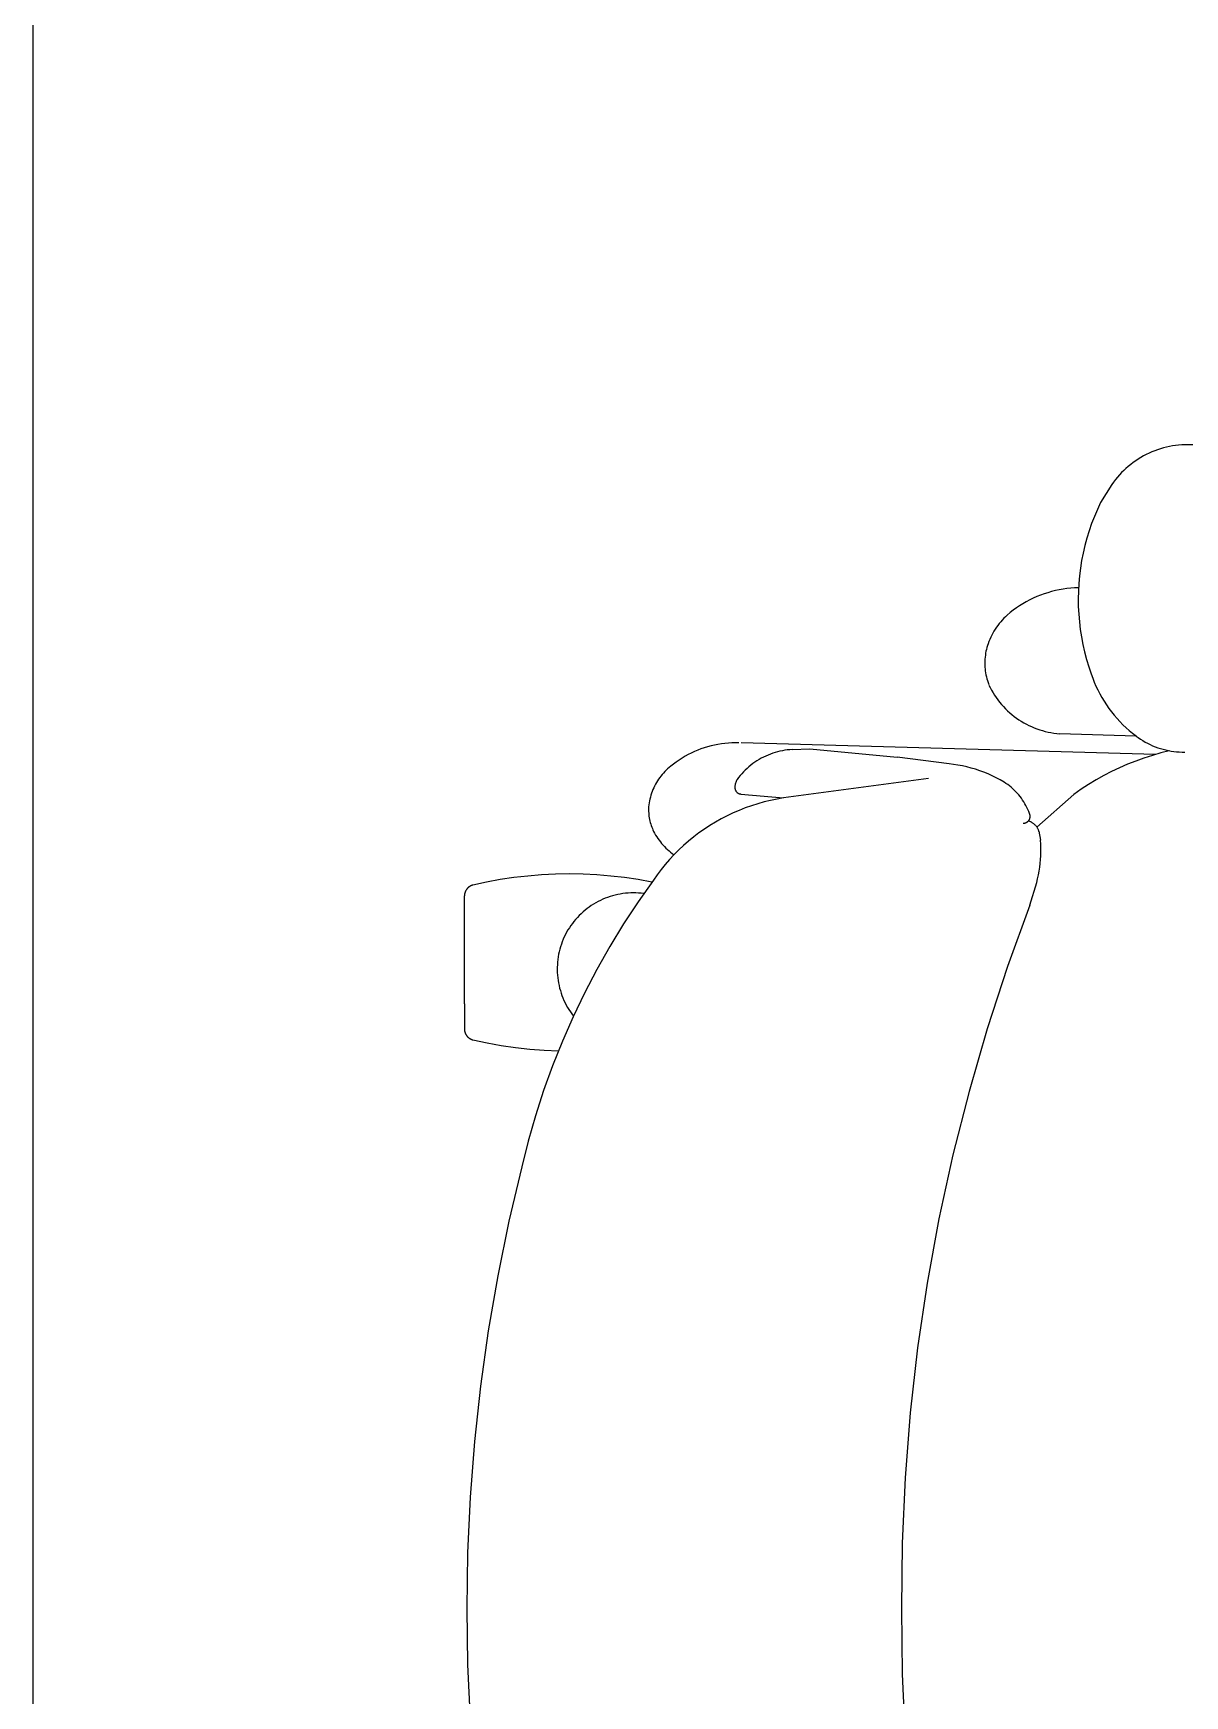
# Model space of a CAD drawing. Header units: inches. Extents: x 4 to 2210, y 3 to 2073.
# Drawn here: x 1142.58 to 1153.53, y 1909.23 to 1925.05 of the extents above; entities that cross this region are included whole.
import ezdxf

# ---------------------------------------------------------------- set-up
doc = ezdxf.new("R2010")
doc.units = ezdxf.units.IN
doc.header["$MEASUREMENT"] = 0
doc.layers.add('Planon_construction', color=253, linetype='Continuous')
doc.layers.add('Planon_workspace', color=210, linetype='Continuous')

# ---------------------------------------------------------------- blocks, each defined once
blk = doc.blocks.new('8 person table')
at = {"layer": 'Planon_construction'}
for p, q in [((-612.23, -126.5, 0), (-612.82, -126.53, 0)), ((-483.77, -126.56, 0), (-612.23, -126.5, 0)), ((-621.57, -129.54, 0), (-622.05, -129.88, 0)), ((-621.09, -129.22, 0), (-621.57, -129.54, 0)), ((-620.59, -128.92, 0), (-621.09, -129.22, 0)), ((-620.08, -128.63, 0), (-620.59, -128.92, 0)), ((-619.56, -128.35, 0), (-620.08, -128.63, 0)), ((-619.03, -128.1, 0), (-619.56, -128.35, 0)), ((-618.5, -127.86, 0), (-619.03, -128.1, 0)), ((-617.95, -127.64, 0), (-618.5, -127.86, 0)), ((-617.4, -127.44, 0), (-617.95, -127.64, 0)), ((-616.84, -127.26, 0), (-617.4, -127.44, 0)), ((-616.28, -127.1, 0), (-616.84, -127.26, 0)), ((-615.71, -126.96, 0), (-616.28, -127.1, 0)), ((-615.14, -126.83, 0), (-615.71, -126.96, 0)), ((-614.56, -126.73, 0), (-615.14, -126.83, 0)), ((-613.98, -126.64, 0), (-614.56, -126.73, 0)), ((-613.4, -126.58, 0), (-613.98, -126.64, 0)), ((-612.82, -126.53, 0), (-613.4, -126.58, 0)), ((-625.04, -132.68, 0), (-625.41, -133.14, 0)), ((-624.65, -132.24, 0), (-625.04, -132.68, 0)), ((-624.25, -131.81, 0), (-624.65, -132.24, 0)), ((-623.84, -131.4, 0), (-624.25, -131.81, 0)), ((-623.41, -131, 0), (-623.84, -131.4, 0)), ((-622.97, -130.61, 0), (-623.41, -131, 0)), ((-622.52, -130.24, 0), (-622.97, -130.61, 0)), ((-622.05, -129.88, 0), (-622.52, -130.24, 0)), ((-626.1, -134.08, 0), (-628.25, -137.46, 0)), ((-625.76, -133.6, 0), (-626.1, -134.08, 0)), ((-625.41, -133.14, 0), (-625.76, -133.6, 0)), ((-628.86, -138.79, 0), (-629.43, -140.13, 0)), ((-628.25, -137.46, 0), (-628.86, -138.79, 0)), ((-629.96, -141.49, 0), (-630.43, -142.87, 0)), ((-629.43, -140.13, 0), (-629.96, -141.49, 0)), ((-630.86, -144.27, 0), (-631.24, -145.68, 0)), ((-630.43, -142.87, 0), (-630.86, -144.27, 0)), ((-631.85, -148.53, 0), (-632.08, -149.97, 0)), ((-631.57, -147.1, 0), (-631.85, -148.53, 0)), ((-631.24, -145.68, 0), (-631.57, -147.1, 0)), ((-632.26, -151.42, 0), (-632.39, -152.88, 0)), ((-632.08, -149.97, 0), (-632.26, -151.42, 0)), ((-638.98, -154.87, 0), (-639.68, -155.12, 0)), ((-638.28, -154.64, 0), (-638.98, -154.87, 0)), ((-637.57, -154.43, 0), (-638.28, -154.64, 0)), ((-636.85, -154.25, 0), (-637.57, -154.43, 0)), ((-636.12, -154.09, 0), (-636.85, -154.25, 0)), ((-635.39, -153.96, 0), (-636.12, -154.09, 0)), ((-634.66, -153.86, 0), (-635.39, -153.96, 0)), ((-633.92, -153.78, 0), (-634.66, -153.86, 0)), ((-633.18, -153.72, 0), (-633.92, -153.78, 0)), ((-632.44, -153.69, 0), (-633.18, -153.72, 0)), ((-632.47, -154.34, 0), (-632.5, -155.8, 0)), ((-632.39, -152.88, 0), (-632.47, -154.34, 0)), ((-644.85, -157.98, 0), (-645.44, -158.44, 0)), ((-644.25, -157.55, 0), (-644.85, -157.98, 0)), ((-643.64, -157.13, 0), (-644.25, -157.55, 0)), ((-643.01, -156.74, 0), (-643.64, -157.13, 0)), ((-642.37, -156.37, 0), (-643.01, -156.74, 0)), ((-641.71, -156.02, 0), (-642.37, -156.37, 0)), ((-641.04, -155.7, 0), (-641.71, -156.02, 0)), ((-640.37, -155.4, 0), (-641.04, -155.7, 0)), ((-639.68, -155.12, 0), (-640.37, -155.4, 0)), ((-632.5, -155.8, 0), (-632.48, -157.26, 0)), ((-632.48, -157.26, 0), (-632.4, -158.71, 0)), ((-648.05, -161.22, 0), (-648.29, -161.59, 0)), ((-647.79, -160.86, 0), (-648.05, -161.22, 0)), ((-647.52, -160.51, 0), (-647.79, -160.86, 0)), ((-647.24, -160.17, 0), (-647.52, -160.51, 0)), ((-646.95, -159.84, 0), (-647.24, -160.17, 0)), ((-646.64, -159.52, 0), (-646.95, -159.84, 0)), ((-646.33, -159.21, 0), (-646.64, -159.52, 0)), ((-646.01, -158.91, 0), (-646.33, -159.21, 0)), ((-645.44, -158.44, 0), (-646.01, -158.91, 0)), ((-632.4, -158.71, 0), (-632.28, -160.17, 0)), ((-632.28, -160.17, 0), (-632.11, -161.62, 0)), ((-649.64, -164.35, 0), (-649.76, -164.71, 0)), ((-649.49, -163.94, 0), (-649.64, -164.35, 0)), ((-649.32, -163.53, 0), (-649.49, -163.94, 0)), ((-649.14, -163.13, 0), (-649.32, -163.53, 0)), ((-648.95, -162.73, 0), (-649.14, -163.13, 0)), ((-648.74, -162.34, 0), (-648.95, -162.73, 0)), ((-648.52, -161.96, 0), (-648.74, -162.34, 0)), ((-648.29, -161.59, 0), (-648.52, -161.96, 0)), ((-632.11, -161.62, 0), (-631.88, -163.06, 0)), ((-631.88, -163.06, 0), (-631.61, -164.49, 0)), ((-650.24, -167.29, 0), (-650.26, -167.67, 0)), ((-650.21, -166.92, 0), (-650.24, -167.29, 0)), ((-650.16, -166.54, 0), (-650.21, -166.92, 0)), ((-650.11, -166.17, 0), (-650.16, -166.54, 0)), ((-650.04, -165.8, 0), (-650.11, -166.17, 0)), ((-649.96, -165.44, 0), (-650.04, -165.8, 0)), ((-649.86, -165.07, 0), (-649.96, -165.44, 0)), ((-649.76, -164.71, 0), (-649.86, -165.07, 0)), ((-631.61, -164.49, 0), (-631.28, -165.92, 0)), ((-631.28, -165.92, 0), (-630.91, -167.33, 0)), ((-630.91, -167.33, 0), (-630.48, -168.73, 0)), ((-650.26, -167.67, 0), (-650.27, -168.04, 0)), ((-650.27, -168.04, 0), (-650.26, -168.42, 0)), ((-650.26, -168.42, 0), (-650.24, -168.8, 0)), ((-650.24, -168.8, 0), (-650.21, -169.17, 0)), ((-650.21, -169.17, 0), (-650.17, -169.54, 0)), ((-650.17, -169.54, 0), (-650.11, -169.92, 0)), ((-650.11, -169.92, 0), (-650.05, -170.29, 0)), ((-650.05, -170.29, 0), (-649.97, -170.65, 0)), ((-649.97, -170.65, 0), (-649.87, -171.02, 0)), ((-630.48, -168.73, 0), (-630.01, -170.11, 0)), ((-630.01, -170.11, 0), (-629.74, -170.88, 0)), ((-649.87, -171.02, 0), (-649.77, -171.38, 0)), ((-649.77, -171.38, 0), (-649.65, -171.74, 0)), ((-649.65, -171.74, 0), (-649.52, -172.09, 0)), ((-649.48, -172.21, 0), (-649.24, -172.7, 0)), ((-649.24, -172.7, 0), (-648.98, -173.19, 0)), ((-648.98, -173.19, 0), (-648.7, -173.67, 0)), ((-648.7, -173.67, 0), (-648.41, -174.13, 0)), ((-629.74, -170.88, 0), (-629.44, -171.65, 0)), ((-629.44, -171.65, 0), (-629.12, -172.4, 0)), ((-629.12, -172.4, 0), (-628.77, -173.14, 0)), ((-628.77, -173.14, 0), (-628.4, -173.88, 0)), ((-628.4, -173.88, 0), (-628, -174.59, 0)), ((-648.41, -174.13, 0), (-648.1, -174.59, 0)), ((-648.1, -174.59, 0), (-647.78, -175.04, 0)), ((-647.78, -175.04, 0), (-647.44, -175.47, 0)), ((-647.44, -175.47, 0), (-647.08, -175.9, 0)), ((-647.08, -175.9, 0), (-646.72, -176.31, 0)), ((-646.72, -176.31, 0), (-646.33, -176.71, 0)), ((-646.33, -176.71, 0), (-645.94, -177.09, 0)), ((-645.94, -177.09, 0), (-645.53, -177.47, 0)), ((-628, -174.59, 0), (-627.58, -175.3, 0)), ((-627.58, -175.3, 0), (-627.13, -175.98, 0)), ((-627.13, -175.98, 0), (-626.66, -176.66, 0)), ((-626.66, -176.66, 0), (-626.17, -177.32, 0)), ((-645.53, -177.47, 0), (-645.11, -177.82, 0)), ((-645.11, -177.82, 0), (-644.68, -178.17, 0)), ((-644.68, -178.17, 0), (-644.24, -178.5, 0)), ((-644.24, -178.5, 0), (-643.78, -178.81, 0)), ((-643.78, -178.81, 0), (-643.32, -179.11, 0)), ((-643.32, -179.11, 0), (-642.84, -179.39, 0)), ((-642.84, -179.39, 0), (-642.36, -179.65, 0)), ((-642.36, -179.65, 0), (-641.87, -179.9, 0)), ((-641.87, -179.9, 0), (-641.37, -180.13, 0)), ((-641.37, -180.13, 0), (-640.86, -180.35, 0)), ((-626.17, -177.32, 0), (-625.66, -177.96, 0)), ((-625.66, -177.96, 0), (-625.12, -178.58, 0)), ((-625.12, -178.58, 0), (-624.57, -179.18, 0)), ((-624.57, -179.18, 0), (-623.99, -179.77, 0)), ((-623.99, -179.77, 0), (-623.4, -180.33, 0)), ((-700.37, -183.4, 0), (-701.03, -183.51, 0)), ((-699.71, -183.32, 0), (-700.37, -183.4, 0)), ((-699.04, -183.26, 0), (-699.71, -183.32, 0)), ((-698.38, -183.22, 0), (-699.04, -183.26, 0)), ((-697.71, -183.21, 0), (-698.38, -183.22, 0)), ((-697.04, -183.22, 0), (-697.71, -183.21, 0)), ((-617.76, -185.4, 0), (-696.59, -183.22, 0)), ((-640.86, -180.35, 0), (-640.34, -180.55, 0)), ((-640.34, -180.55, 0), (-639.82, -180.73, 0)), ((-639.82, -180.73, 0), (-639.29, -180.89, 0)), ((-639.29, -180.89, 0), (-638.76, -181.03, 0)), ((-638.76, -181.03, 0), (-638.22, -181.16, 0)), ((-638.22, -181.16, 0), (-637.68, -181.26, 0)), ((-637.68, -181.26, 0), (-637.14, -181.35, 0)), ((-637.14, -181.35, 0), (-636.59, -181.42, 0)), ((-636.59, -181.42, 0), (-636.04, -181.48, 0)), ((-621.5, -181.91, 0), (-636.04, -181.48, 0)), ((-623.4, -180.33, 0), (-622.78, -180.88, 0)), ((-622.78, -180.88, 0), (-622.15, -181.4, 0)), ((-622.15, -181.4, 0), (-621.5, -181.9, 0)), ((-621.5, -181.91, 0), (-621.08, -182.21, 0)), ((-621.08, -182.21, 0), (-620.65, -182.51, 0)), ((-620.65, -182.51, 0), (-620.2, -182.79, 0)), ((-620.2, -182.79, 0), (-619.75, -183.05, 0)), ((-619.75, -183.05, 0), (-619.29, -183.3, 0)), ((-619.29, -183.3, 0), (-618.82, -183.53, 0)), ((-708.41, -186.48, 0), (-708.96, -186.86, 0)), ((-707.85, -186.12, 0), (-708.41, -186.48, 0)), ((-707.27, -185.77, 0), (-707.85, -186.12, 0)), ((-706.69, -185.45, 0), (-707.27, -185.77, 0)), ((-706.09, -185.15, 0), (-706.69, -185.45, 0)), ((-705.49, -184.87, 0), (-706.09, -185.15, 0)), ((-704.87, -184.61, 0), (-705.49, -184.87, 0)), ((-704.25, -184.37, 0), (-704.87, -184.61, 0)), ((-703.62, -184.16, 0), (-704.25, -184.37, 0)), ((-702.98, -183.96, 0), (-703.62, -184.16, 0)), ((-702.33, -183.79, 0), (-702.98, -183.96, 0)), ((-701.68, -183.64, 0), (-702.33, -183.79, 0)), ((-701.03, -183.51, 0), (-701.68, -183.64, 0)), ((-693.19, -186.38, 0), (-693.6, -186.63, 0)), ((-692.78, -186.15, 0), (-693.19, -186.38, 0)), ((-692.36, -185.93, 0), (-692.78, -186.15, 0)), ((-691.93, -185.72, 0), (-692.36, -185.93, 0)), ((-691.49, -185.53, 0), (-691.93, -185.72, 0)), ((-691.05, -185.36, 0), (-691.49, -185.53, 0)), ((-690.6, -185.2, 0), (-691.05, -185.36, 0)), ((-690.15, -185.05, 0), (-690.6, -185.2, 0)), ((-689.69, -184.92, 0), (-690.15, -185.05, 0)), ((-689.23, -184.81, 0), (-689.69, -184.92, 0)), ((-688.77, -184.71, 0), (-689.23, -184.81, 0)), ((-688.3, -184.63, 0), (-688.77, -184.71, 0)), ((-687.83, -184.57, 0), (-688.3, -184.63, 0)), ((-687.35, -184.52, 0), (-687.83, -184.57, 0)), ((-686.88, -184.49, 0), (-687.35, -184.52, 0)), ((-686.88, -184.49, 0), (-683.53, -184.36, 0)), ((-683.53, -184.36, 0), (-666.93, -185.93, 0)), ((-657.07, -187.21, 0), (-666.93, -185.93, 0)), ((-619.99, -186.1, 0), (-621.56, -186.67, 0)), ((-618.4, -185.59, 0), (-619.99, -186.1, 0)), ((-618.82, -183.53, 0), (-618.34, -183.75, 0)), ((-616.79, -185.13, 0), (-618.4, -185.59, 0)), ((-618.34, -183.75, 0), (-617.86, -183.95, 0)), ((-617.86, -183.95, 0), (-617.37, -184.13, 0)), ((-617.37, -184.13, 0), (-616.87, -184.29, 0)), ((-616.87, -184.29, 0), (-616.37, -184.44, 0)), ((-615.17, -184.72, 0), (-616.79, -185.13, 0)), ((-616.37, -184.44, 0), (-615.86, -184.57, 0)), ((-615.86, -184.57, 0), (-615.35, -184.68, 0)), ((-615.35, -184.68, 0), (-614.83, -184.78, 0)), ((-614.83, -184.78, 0), (-614.32, -184.85, 0)), ((-614.32, -184.85, 0), (-613.8, -184.91, 0)), ((-613.8, -184.91, 0), (-613.27, -184.95, 0)), ((-613.27, -184.95, 0), (-612.75, -184.98, 0)), ((-612.75, -184.98, 0), (-612.23, -184.98, 0)), ((-711.87, -189.53, 0), (-712.1, -189.83, 0)), ((-711.63, -189.24, 0), (-711.87, -189.53, 0)), ((-711.39, -188.95, 0), (-711.63, -189.24, 0)), ((-711.13, -188.68, 0), (-711.39, -188.95, 0)), ((-710.86, -188.41, 0), (-711.13, -188.68, 0)), ((-710.59, -188.16, 0), (-710.86, -188.41, 0)), ((-710.31, -187.91, 0), (-710.59, -188.16, 0)), ((-710.01, -187.67, 0), (-710.31, -187.91, 0)), ((-709.49, -187.26, 0), (-710.01, -187.67, 0)), ((-708.96, -186.86, 0), (-709.49, -187.26, 0)), ((-696.79, -189.45, 0), (-697.09, -189.82, 0)), ((-696.48, -189.09, 0), (-696.79, -189.45, 0)), ((-696.16, -188.74, 0), (-696.48, -189.09, 0)), ((-695.83, -188.4, 0), (-696.16, -188.74, 0)), ((-695.48, -188.07, 0), (-695.83, -188.4, 0)), ((-695.13, -187.76, 0), (-695.48, -188.07, 0)), ((-694.76, -187.46, 0), (-695.13, -187.76, 0)), ((-694.38, -187.17, 0), (-694.76, -187.46, 0)), ((-693.99, -186.89, 0), (-694.38, -187.17, 0)), ((-693.6, -186.63, 0), (-693.99, -186.89, 0)), ((-656.22, -187.31, 0), (-657.07, -187.21, 0)), ((-655.37, -187.44, 0), (-656.22, -187.31, 0)), ((-654.53, -187.6, 0), (-655.37, -187.44, 0)), ((-653.69, -187.78, 0), (-654.53, -187.6, 0)), ((-652.86, -188, 0), (-653.69, -187.78, 0)), ((-652.04, -188.24, 0), (-652.86, -188, 0)), ((-651.23, -188.51, 0), (-652.04, -188.24, 0)), ((-650.43, -188.81, 0), (-651.23, -188.51, 0)), ((-649.63, -189.13, 0), (-650.43, -188.81, 0)), ((-648.85, -189.48, 0), (-649.63, -189.13, 0)), ((-648.08, -189.86, 0), (-648.85, -189.48, 0)), ((-627.64, -189.45, 0), (-629.1, -190.27, 0)), ((-626.16, -188.68, 0), (-627.64, -189.45, 0)), ((-624.65, -187.96, 0), (-626.16, -188.68, 0)), ((-623.12, -187.29, 0), (-624.65, -187.96, 0)), ((-621.56, -186.67, 0), (-623.12, -187.29, 0)), ((-713.66, -192.81, 0), (-713.78, -193.17, 0)), ((-713.54, -192.46, 0), (-713.66, -192.81, 0)), ((-713.4, -192.11, 0), (-713.54, -192.46, 0)), ((-713.24, -191.77, 0), (-713.4, -192.11, 0)), ((-713.08, -191.43, 0), (-713.24, -191.77, 0)), ((-712.91, -191.09, 0), (-713.08, -191.43, 0)), ((-712.72, -190.77, 0), (-712.91, -191.09, 0)), ((-712.53, -190.45, 0), (-712.72, -190.77, 0)), ((-712.32, -190.13, 0), (-712.53, -190.45, 0)), ((-712.1, -189.83, 0), (-712.32, -190.13, 0)), ((-697.78, -191.37, 0), (-697.79, -191.46, 0)), ((-697.79, -191.46, 0), (-697.79, -191.55, 0)), ((-697.79, -191.55, 0), (-697.79, -191.64, 0)), ((-697.79, -191.64, 0), (-697.79, -191.73, 0)), ((-697.79, -191.73, 0), (-697.78, -191.82, 0)), ((-697.77, -191.29, 0), (-697.78, -191.37, 0)), ((-697.78, -191.82, 0), (-697.78, -191.91, 0)), ((-697.78, -191.91, 0), (-697.77, -191.95, 0)), ((-697.76, -191.2, 0), (-697.77, -191.29, 0)), ((-697.77, -191.95, 0), (-697.76, -191.99, 0)), ((-697.74, -191.11, 0), (-697.76, -191.2, 0)), ((-697.76, -191.99, 0), (-697.75, -192.03, 0)), ((-697.75, -192.03, 0), (-697.74, -192.07, 0)), ((-697.72, -191.02, 0), (-697.74, -191.11, 0)), ((-697.74, -192.07, 0), (-697.73, -192.11, 0)), ((-697.73, -192.11, 0), (-697.72, -192.15, 0)), ((-697.7, -190.93, 0), (-697.72, -191.02, 0)), ((-697.72, -192.15, 0), (-697.7, -192.19, 0)), ((-697.67, -190.85, 0), (-697.7, -190.93, 0)), ((-697.7, -192.19, 0), (-697.69, -192.23, 0)), ((-697.69, -192.23, 0), (-697.67, -192.27, 0)), ((-697.65, -190.76, 0), (-697.67, -190.85, 0)), ((-697.67, -192.27, 0), (-697.65, -192.3, 0)), ((-697.62, -190.68, 0), (-697.65, -190.76, 0)), ((-697.65, -192.3, 0), (-697.63, -192.34, 0)), ((-697.63, -192.34, 0), (-697.61, -192.38, 0)), ((-697.58, -190.6, 0), (-697.62, -190.68, 0)), ((-697.61, -192.38, 0), (-697.59, -192.41, 0)), ((-697.59, -192.41, 0), (-697.56, -192.45, 0)), ((-697.55, -190.51, 0), (-697.58, -190.6, 0)), ((-697.56, -192.45, 0), (-697.54, -192.48, 0)), ((-697.51, -190.43, 0), (-697.55, -190.51, 0)), ((-697.54, -192.48, 0), (-697.51, -192.51, 0)), ((-697.47, -190.35, 0), (-697.51, -190.43, 0)), ((-697.51, -192.51, 0), (-697.48, -192.54, 0)), ((-697.48, -192.54, 0), (-697.46, -192.57, 0)), ((-697.42, -190.27, 0), (-697.47, -190.35, 0)), ((-697.46, -192.57, 0), (-697.43, -192.6, 0)), ((-697.43, -192.6, 0), (-697.4, -192.63, 0)), ((-697.38, -190.2, 0), (-697.42, -190.27, 0)), ((-697.4, -192.63, 0), (-697.37, -192.66, 0)), ((-697.09, -189.82, 0), (-697.38, -190.2, 0)), ((-697.37, -192.66, 0), (-697.33, -192.69, 0)), ((-697.33, -192.69, 0), (-697.3, -192.71, 0)), ((-697.3, -192.71, 0), (-697.27, -192.74, 0)), ((-697.27, -192.74, 0), (-697.23, -192.76, 0)), ((-697.23, -192.76, 0), (-697.2, -192.78, 0)), ((-697.2, -192.78, 0), (-697.16, -192.8, 0)), ((-697.16, -192.8, 0), (-697.13, -192.82, 0)), ((-697.13, -192.82, 0), (-697.09, -192.84, 0)), ((-697.09, -192.84, 0), (-697.05, -192.86, 0)), ((-697.05, -192.86, 0), (-697.01, -192.87, 0)), ((-697.01, -192.87, 0), (-696.97, -192.89, 0)), ((-696.97, -192.89, 0), (-696.93, -192.9, 0)), ((-696.93, -192.9, 0), (-696.89, -192.91, 0)), ((-696.89, -192.91, 0), (-696.85, -192.92, 0)), ((-696.85, -192.92, 0), (-696.81, -192.93, 0)), ((-696.81, -192.93, 0), (-696.77, -192.94, 0)), ((-660.97, -190.02, 0), (-688.54, -193.7, 0)), ((-647.33, -190.27, 0), (-648.08, -189.86, 0)), ((-646.59, -190.7, 0), (-647.33, -190.27, 0)), ((-646.25, -190.92, 0), (-646.59, -190.7, 0)), ((-645.91, -191.16, 0), (-646.25, -190.92, 0)), ((-645.58, -191.41, 0), (-645.91, -191.16, 0)), ((-645.26, -191.67, 0), (-645.58, -191.41, 0)), ((-644.96, -191.93, 0), (-645.26, -191.67, 0)), ((-644.66, -192.21, 0), (-644.96, -191.93, 0)), ((-644.37, -192.5, 0), (-644.66, -192.21, 0)), ((-644.09, -192.8, 0), (-644.37, -192.5, 0)), ((-643.82, -193.11, 0), (-644.09, -192.8, 0)), ((-631.93, -192.05, 0), (-633.3, -193.01, 0)), ((-630.53, -191.14, 0), (-631.93, -192.05, 0)), ((-629.1, -190.27, 0), (-630.53, -191.14, 0)), ((-714.21, -195.38, 0), (-714.23, -195.68, 0)), ((-714.23, -195.68, 0), (-714.23, -195.98, 0)), ((-714.23, -195.98, 0), (-714.22, -196.29, 0)), ((-714.17, -195.01, 0), (-714.21, -195.38, 0)), ((-714.12, -194.63, 0), (-714.17, -195.01, 0)), ((-714.05, -194.26, 0), (-714.12, -194.63, 0)), ((-713.97, -193.9, 0), (-714.05, -194.26, 0)), ((-713.88, -193.53, 0), (-713.97, -193.9, 0)), ((-713.78, -193.17, 0), (-713.88, -193.53, 0)), ((-696.99, -196.05, 0), (-698.14, -196.55, 0)), ((-695.82, -195.59, 0), (-696.99, -196.05, 0)), ((-696.77, -192.94, 0), (-696.73, -192.94, 0)), ((-696.73, -192.94, 0), (-696.69, -192.95, 0)), ((-696.69, -192.95, 0), (-696.65, -192.95, 0)), ((-696.65, -192.95, 0), (-688.54, -193.7, 0)), ((-694.64, -195.17, 0), (-695.82, -195.59, 0)), ((-693.44, -194.79, 0), (-694.64, -195.17, 0)), ((-692.23, -194.46, 0), (-693.44, -194.79, 0)), ((-691.01, -194.16, 0), (-692.23, -194.46, 0)), ((-689.78, -193.91, 0), (-691.01, -194.16, 0)), ((-688.54, -193.7, 0), (-689.78, -193.91, 0)), ((-643.56, -193.43, 0), (-643.82, -193.11, 0)), ((-643.31, -193.76, 0), (-643.56, -193.43, 0)), ((-643.08, -194.09, 0), (-643.31, -193.76, 0)), ((-642.85, -194.44, 0), (-643.08, -194.09, 0)), ((-642.64, -194.79, 0), (-642.85, -194.44, 0)), ((-642.44, -195.15, 0), (-642.64, -194.79, 0)), ((-642.25, -195.51, 0), (-642.44, -195.15, 0)), ((-642.07, -195.88, 0), (-642.25, -195.51, 0)), ((-641.91, -196.26, 0), (-642.07, -195.88, 0)), ((-633.3, -193.01, 0), (-640.37, -199.23, 0)), ((-714.22, -196.29, 0), (-714.2, -196.59, 0)), ((-714.2, -196.59, 0), (-714.18, -196.89, 0)), ((-714.18, -196.89, 0), (-714.14, -197.19, 0)), ((-714.14, -197.19, 0), (-714.1, -197.49, 0)), ((-714.1, -197.49, 0), (-714.04, -197.78, 0)), ((-714.04, -197.78, 0), (-713.97, -198.08, 0)), ((-713.97, -198.08, 0), (-713.9, -198.37, 0)), ((-713.9, -198.37, 0), (-713.81, -198.66, 0)), ((-713.81, -198.66, 0), (-713.72, -198.95, 0)), ((-713.72, -198.95, 0), (-713.62, -199.23, 0)), ((-713.62, -199.23, 0), (-713.5, -199.51, 0)), ((-702.56, -198.93, 0), (-703.61, -199.62, 0)), ((-701.49, -198.28, 0), (-702.56, -198.93, 0)), ((-700.39, -197.66, 0), (-701.49, -198.28, 0)), ((-699.28, -197.09, 0), (-700.39, -197.66, 0)), ((-698.14, -196.55, 0), (-699.28, -197.09, 0)), ((-642.98, -198.5, 0), (-642.94, -198.5, 0)), ((-642.94, -198.5, 0), (-642.89, -198.5, 0)), ((-642.89, -198.5, 0), (-642.84, -198.49, 0)), ((-642.84, -198.49, 0), (-642.8, -198.49, 0)), ((-642.8, -198.49, 0), (-642.75, -198.48, 0)), ((-642.75, -198.48, 0), (-642.71, -198.47, 0)), ((-642.71, -198.47, 0), (-642.66, -198.46, 0)), ((-642.66, -198.46, 0), (-642.61, -198.45, 0)), ((-642.61, -198.45, 0), (-642.57, -198.43, 0)), ((-642.57, -198.43, 0), (-642.52, -198.42, 0)), ((-642.52, -198.42, 0), (-642.48, -198.4, 0)), ((-642.48, -198.4, 0), (-642.44, -198.39, 0)), ((-642.44, -198.39, 0), (-642.4, -198.37, 0)), ((-642.4, -198.37, 0), (-642.35, -198.34, 0)), ((-642.35, -198.34, 0), (-642.31, -198.32, 0)), ((-642.31, -198.32, 0), (-642.27, -198.3, 0)), ((-642.27, -198.3, 0), (-642.23, -198.27, 0)), ((-642.23, -198.27, 0), (-642.19, -198.25, 0)), ((-642.19, -198.25, 0), (-642.16, -198.22, 0)), ((-642.16, -198.22, 0), (-642.12, -198.19, 0)), ((-642.12, -198.19, 0), (-642.08, -198.16, 0)), ((-642.08, -198.16, 0), (-642.05, -198.13, 0)), ((-642.05, -198.13, 0), (-642.02, -198.09, 0)), ((-642.02, -198.09, 0), (-641.98, -198.06, 0)), ((-641.89, -198.1, 0), (-641.99, -198.07, 0)), ((-641.98, -198.06, 0), (-641.95, -198.03, 0)), ((-641.95, -198.03, 0), (-641.92, -197.99, 0)), ((-641.92, -197.99, 0), (-641.89, -197.95, 0)), ((-641.76, -196.64, 0), (-641.91, -196.26, 0)), ((-641.89, -197.95, 0), (-641.87, -197.91, 0)), ((-641.79, -198.13, 0), (-641.89, -198.1, 0)), ((-641.87, -197.91, 0), (-641.84, -197.88, 0)), ((-641.84, -197.88, 0), (-641.81, -197.84, 0)), ((-641.81, -197.84, 0), (-641.79, -197.79, 0)), ((-641.79, -197.79, 0), (-641.77, -197.75, 0)), ((-641.69, -198.17, 0), (-641.79, -198.13, 0)), ((-641.77, -197.75, 0), (-641.75, -197.71, 0)), ((-641.63, -197.03, 0), (-641.76, -196.64, 0)), ((-641.75, -197.71, 0), (-641.73, -197.67, 0)), ((-641.73, -197.67, 0), (-641.71, -197.62, 0)), ((-641.71, -197.62, 0), (-641.7, -197.58, 0)), ((-641.7, -197.58, 0), (-641.68, -197.54, 0)), ((-641.59, -198.21, 0), (-641.69, -198.17, 0)), ((-641.68, -197.54, 0), (-641.67, -197.49, 0)), ((-641.67, -197.49, 0), (-641.66, -197.45, 0)), ((-641.66, -197.45, 0), (-641.65, -197.4, 0)), ((-641.65, -197.4, 0), (-641.64, -197.35, 0)), ((-641.64, -197.35, 0), (-641.63, -197.31, 0)), ((-641.62, -197.07, 0), (-641.63, -197.03, 0)), ((-641.63, -197.26, 0), (-641.62, -197.21, 0)), ((-641.63, -197.31, 0), (-641.63, -197.26, 0)), ((-641.62, -197.12, 0), (-641.62, -197.07, 0)), ((-641.62, -197.17, 0), (-641.62, -197.12, 0)), ((-641.62, -197.21, 0), (-641.62, -197.17, 0)), ((-641.5, -198.26, 0), (-641.59, -198.21, 0)), ((-641.41, -198.31, 0), (-641.5, -198.26, 0)), ((-641.31, -198.36, 0), (-641.41, -198.31, 0)), ((-641.23, -198.42, 0), (-641.31, -198.36, 0)), ((-641.14, -198.47, 0), (-641.23, -198.42, 0)), ((-641.05, -198.53, 0), (-641.14, -198.47, 0)), ((-640.97, -198.6, 0), (-641.05, -198.53, 0)), ((-640.89, -198.67, 0), (-640.97, -198.6, 0)), ((-640.81, -198.73, 0), (-640.89, -198.67, 0)), ((-640.73, -198.81, 0), (-640.81, -198.73, 0)), ((-640.66, -198.88, 0), (-640.73, -198.81, 0)), ((-640.59, -198.96, 0), (-640.66, -198.88, 0)), ((-640.52, -199.04, 0), (-640.59, -198.96, 0)), ((-640.45, -199.12, 0), (-640.52, -199.04, 0)), ((-640.39, -199.2, 0), (-640.45, -199.12, 0)), ((-640.33, -199.29, 0), (-640.39, -199.2, 0)), ((-713.5, -199.51, 0), (-713.38, -199.79, 0)), ((-713.38, -199.79, 0), (-713.25, -200.06, 0)), ((-713.25, -200.06, 0), (-713.07, -200.41, 0)), ((-713.07, -200.41, 0), (-712.87, -200.76, 0)), ((-712.87, -200.76, 0), (-712.66, -201.1, 0)), ((-712.66, -201.1, 0), (-712.45, -201.43, 0)), ((-712.45, -201.43, 0), (-712.22, -201.75, 0)), ((-712.22, -201.75, 0), (-711.98, -202.07, 0)), ((-711.98, -202.07, 0), (-711.73, -202.37, 0)), ((-711.73, -202.37, 0), (-711.47, -202.67, 0)), ((-706.61, -201.9, 0), (-707.56, -202.73, 0)), ((-705.64, -201.1, 0), (-706.61, -201.9, 0)), ((-704.64, -200.34, 0), (-705.64, -201.1, 0)), ((-703.61, -199.62, 0), (-704.64, -200.34, 0)), ((-640.27, -199.38, 0), (-640.33, -199.29, 0)), ((-640.22, -199.47, 0), (-640.27, -199.38, 0)), ((-640.17, -199.56, 0), (-640.22, -199.47, 0)), ((-640.12, -199.66, 0), (-640.17, -199.56, 0)), ((-640.07, -199.75, 0), (-640.12, -199.66, 0)), ((-640.03, -199.85, 0), (-640.07, -199.75, 0)), ((-639.99, -199.95, 0), (-640.03, -199.85, 0)), ((-639.96, -200.05, 0), (-639.99, -199.95, 0)), ((-639.96, -200.04, 0), (-639.69, -201.72, 0)), ((-639.63, -202.46, 0), (-639.69, -201.72, 0)), ((-711.47, -202.67, 0), (-711.2, -202.96, 0)), ((-711.2, -202.96, 0), (-710.92, -203.24, 0)), ((-710.22, -205.39, 0), (-711.04, -206.34, 0)), ((-710.92, -203.24, 0), (-710.63, -203.51, 0)), ((-710.63, -203.51, 0), (-710.33, -203.78, 0)), ((-710.33, -203.78, 0), (-710.02, -204.03, 0)), ((-709.36, -204.47, 0), (-710.22, -205.39, 0)), ((-710.02, -204.03, 0), (-709.7, -204.27, 0)), ((-709.7, -204.27, 0), (-709.38, -204.5, 0)), ((-708.47, -203.58, 0), (-709.36, -204.47, 0)), ((-707.56, -202.73, 0), (-708.47, -203.58, 0)), ((-639.72, -206.16, 0), (-639.66, -205.42, 0)), ((-639.66, -205.42, 0), (-639.61, -204.68, 0)), ((-639.6, -203.2, 0), (-639.63, -202.46, 0)), ((-639.61, -204.68, 0), (-639.6, -203.94, 0)), ((-639.6, -203.94, 0), (-639.6, -203.2, 0)), ((-737.21, -208.55, 0), (-739.83, -208.85, 0)), ((-734.58, -208.33, 0), (-737.21, -208.55, 0)), ((-731.94, -208.2, 0), (-734.58, -208.33, 0)), ((-729.3, -208.16, 0), (-731.94, -208.2, 0)), ((-726.66, -208.2, 0), (-729.3, -208.16, 0)), ((-724.03, -208.33, 0), (-726.66, -208.2, 0)), ((-721.4, -208.55, 0), (-724.03, -208.33, 0)), ((-718.78, -208.85, 0), (-721.4, -208.55, 0)), ((-712.58, -208.32, 0), (-713.3, -209.35, 0)), ((-711.83, -207.32, 0), (-712.58, -208.32, 0)), ((-711.04, -206.34, 0), (-711.83, -207.32, 0)), ((-640.22, -209.08, 0), (-640.06, -208.35, 0)), ((-640.06, -208.35, 0), (-639.92, -207.62, 0)), ((-639.92, -207.62, 0), (-639.81, -206.89, 0)), ((-639.81, -206.89, 0), (-639.72, -206.16, 0)), ((-749.18, -211.87, 0), (-749.2, -211.94, 0)), ((-749.17, -211.8, 0), (-749.18, -211.87, 0)), ((-749.15, -211.73, 0), (-749.17, -211.8, 0)), ((-749.13, -211.66, 0), (-749.15, -211.73, 0)), ((-749.11, -211.59, 0), (-749.13, -211.66, 0)), ((-749.08, -211.53, 0), (-749.11, -211.59, 0)), ((-749.05, -211.46, 0), (-749.08, -211.53, 0)), ((-749.02, -211.4, 0), (-749.05, -211.46, 0)), ((-748.99, -211.33, 0), (-749.02, -211.4, 0)), ((-748.96, -211.27, 0), (-748.99, -211.33, 0)), ((-748.92, -211.21, 0), (-748.96, -211.27, 0)), ((-748.88, -211.15, 0), (-748.92, -211.21, 0)), ((-748.84, -211.09, 0), (-748.88, -211.15, 0)), ((-748.8, -211.03, 0), (-748.84, -211.09, 0)), ((-748.75, -210.97, 0), (-748.8, -211.03, 0)), ((-748.71, -210.92, 0), (-748.75, -210.97, 0)), ((-748.66, -210.87, 0), (-748.71, -210.92, 0)), ((-748.61, -210.82, 0), (-748.66, -210.87, 0)), ((-748.56, -210.77, 0), (-748.61, -210.82, 0)), ((-748.5, -210.72, 0), (-748.56, -210.77, 0)), ((-748.45, -210.67, 0), (-748.5, -210.72, 0)), ((-748.39, -210.63, 0), (-748.45, -210.67, 0)), ((-748.33, -210.59, 0), (-748.39, -210.63, 0)), ((-748.27, -210.55, 0), (-748.33, -210.59, 0)), ((-748.21, -210.51, 0), (-748.27, -210.55, 0)), ((-748.15, -210.47, 0), (-748.21, -210.51, 0)), ((-748.09, -210.44, 0), (-748.15, -210.47, 0)), ((-748.02, -210.41, 0), (-748.09, -210.44, 0)), ((-747.96, -210.38, 0), (-748.02, -210.41, 0)), ((-747.89, -210.35, 0), (-747.96, -210.38, 0)), ((-747.82, -210.33, 0), (-747.89, -210.35, 0)), ((-747.76, -210.31, 0), (-747.82, -210.33, 0)), ((-747.69, -210.29, 0), (-747.76, -210.31, 0)), ((-747.62, -210.27, 0), (-747.69, -210.29, 0)), ((-745.04, -209.71, 0), (-747.62, -210.27, 0)), ((-742.44, -209.24, 0), (-745.04, -209.71, 0)), ((-739.83, -208.85, 0), (-742.44, -209.24, 0)), ((-719.1, -211.9, 0), (-719.6, -211.97, 0)), ((-718.61, -211.84, 0), (-719.1, -211.9, 0)), ((-716.17, -209.24, 0), (-718.78, -208.85, 0)), ((-718.11, -211.8, 0), (-718.61, -211.84, 0)), ((-717.61, -211.77, 0), (-718.11, -211.8, 0)), ((-717.12, -211.76, 0), (-717.61, -211.77, 0)), ((-716.62, -211.77, 0), (-717.12, -211.76, 0)), ((-716.12, -211.8, 0), (-716.62, -211.77, 0)), ((-713.3, -209.35, 0), (-716.21, -213.46, 0)), ((-713.57, -209.71, 0), (-716.17, -209.24, 0)), ((-715.62, -211.84, 0), (-716.12, -211.8, 0)), ((-715.13, -211.9, 0), (-715.62, -211.84, 0)), ((-641.68, -214.1, 0), (-640.4, -209.79, 0)), ((-640.4, -209.79, 0), (-640.22, -209.08, 0)), ((-749.22, -212.15, 0), (-749.23, -212.23, 0)), ((-749.23, -212.23, 0), (-749.23, -212.3, 0)), ((-749.23, -232.87, 0), (-749.23, -212.3, 0)), ((-749.21, -212.01, 0), (-749.22, -212.08, 0)), ((-749.22, -212.08, 0), (-749.22, -212.15, 0)), ((-749.2, -211.94, 0), (-749.21, -212.01, 0)), ((-726.31, -215.05, 0), (-726.69, -215.38, 0)), ((-725.92, -214.75, 0), (-726.31, -215.05, 0)), ((-725.52, -214.45, 0), (-725.92, -214.75, 0)), ((-725.11, -214.17, 0), (-725.52, -214.45, 0)), ((-724.69, -213.9, 0), (-725.11, -214.17, 0)), ((-724.26, -213.65, 0), (-724.69, -213.9, 0)), ((-723.83, -213.41, 0), (-724.26, -213.65, 0)), ((-723.38, -213.18, 0), (-723.83, -213.41, 0)), ((-722.93, -212.98, 0), (-723.38, -213.18, 0)), ((-722.47, -212.79, 0), (-722.93, -212.98, 0)), ((-722, -212.61, 0), (-722.47, -212.79, 0)), ((-721.53, -212.45, 0), (-722, -212.61, 0)), ((-721.05, -212.31, 0), (-721.53, -212.45, 0)), ((-720.57, -212.18, 0), (-721.05, -212.31, 0)), ((-720.08, -212.07, 0), (-720.57, -212.18, 0)), ((-719.6, -211.97, 0), (-720.08, -212.07, 0)), ((-716.21, -213.46, 0), (-718.98, -217.67, 0)), ((-641.68, -214.1, 0), (-645.94, -225.79, 0)), ((-729.01, -217.98, 0), (-729.28, -218.39, 0)), ((-728.72, -217.57, 0), (-729.01, -217.98, 0)), ((-728.41, -217.18, 0), (-728.72, -217.57, 0)), ((-728.09, -216.79, 0), (-728.41, -217.18, 0)), ((-727.76, -216.42, 0), (-728.09, -216.79, 0)), ((-727.42, -216.06, 0), (-727.76, -216.42, 0)), ((-727.06, -215.71, 0), (-727.42, -216.06, 0)), ((-726.69, -215.38, 0), (-727.06, -215.71, 0)), ((-718.98, -217.67, 0), (-721.6, -221.97, 0)), ((-730.64, -221.05, 0), (-730.81, -221.52, 0)), ((-730.45, -220.59, 0), (-730.64, -221.05, 0)), ((-730.25, -220.13, 0), (-730.45, -220.59, 0)), ((-730.03, -219.68, 0), (-730.25, -220.13, 0)), ((-729.8, -219.24, 0), (-730.03, -219.68, 0)), ((-729.55, -218.81, 0), (-729.8, -219.24, 0)), ((-729.28, -218.39, 0), (-729.55, -218.81, 0)), ((-731.48, -224.42, 0), (-731.54, -224.92, 0)), ((-731.41, -223.93, 0), (-731.48, -224.42, 0)), ((-731.32, -223.44, 0), (-731.41, -223.93, 0)), ((-731.22, -222.95, 0), (-731.32, -223.44, 0)), ((-731.1, -222.47, 0), (-731.22, -222.95, 0)), ((-730.96, -221.99, 0), (-731.1, -222.47, 0)), ((-730.81, -221.52, 0), (-730.96, -221.99, 0)), ((-721.6, -221.97, 0), (-724.08, -226.35, 0)), ((-731.59, -225.91, 0), (-731.6, -226.41, 0)), ((-731.6, -226.41, 0), (-731.58, -226.91, 0)), ((-731.57, -225.42, 0), (-731.59, -225.91, 0)), ((-731.58, -226.91, 0), (-731.55, -227.41, 0)), ((-731.54, -224.92, 0), (-731.57, -225.42, 0)), ((-731.55, -227.41, 0), (-731.5, -227.9, 0)), ((-724.08, -226.35, 0), (-726.41, -230.82, 0)), ((-645.94, -225.79, 0), (-649.8, -237.61, 0)), ((-731.5, -227.9, 0), (-731.44, -228.4, 0)), ((-731.44, -228.4, 0), (-731.35, -228.89, 0)), ((-731.35, -228.89, 0), (-731.25, -229.38, 0)), ((-731.25, -229.38, 0), (-731.14, -229.86, 0)), ((-731.14, -229.86, 0), (-731, -230.34, 0)), ((-731, -230.34, 0), (-730.85, -230.82, 0)), ((-730.85, -230.82, 0), (-730.69, -231.29, 0)), ((-726.41, -230.82, 0), (-728.58, -235.36, 0)), ((-749.23, -232.87, 0), (-749.23, -237.69, 0)), ((-730.69, -231.29, 0), (-730.51, -231.75, 0)), ((-730.51, -231.75, 0), (-730.31, -232.21, 0)), ((-730.31, -232.21, 0), (-730.1, -232.66, 0)), ((-730.1, -232.66, 0), (-729.87, -233.1, 0)), ((-729.87, -233.1, 0), (-729.62, -233.54, 0)), ((-729.62, -233.54, 0), (-729.36, -233.96, 0)), ((-729.36, -233.96, 0), (-729.09, -234.38, 0)), ((-728.58, -235.36, 0), (-730.61, -239.97, 0)), ((-729.09, -234.38, 0), (-728.8, -234.78, 0)), ((-728.8, -234.78, 0), (-728.5, -235.18, 0)), ((-749.23, -237.69, 0), (-749.23, -237.77, 0)), ((-749.23, -237.77, 0), (-749.22, -237.84, 0)), ((-749.22, -237.84, 0), (-749.22, -237.91, 0)), ((-749.22, -237.91, 0), (-749.21, -237.98, 0)), ((-749.21, -237.98, 0), (-749.2, -238.05, 0)), ((-749.2, -238.05, 0), (-749.18, -238.12, 0)), ((-749.18, -238.12, 0), (-749.17, -238.19, 0)), ((-749.17, -238.19, 0), (-749.15, -238.26, 0)), ((-749.15, -238.26, 0), (-749.13, -238.33, 0)), ((-749.13, -238.33, 0), (-749.11, -238.4, 0)), ((-749.11, -238.4, 0), (-749.08, -238.46, 0)), ((-749.08, -238.46, 0), (-749.05, -238.53, 0)), ((-749.05, -238.53, 0), (-749.02, -238.6, 0)), ((-749.02, -238.6, 0), (-748.99, -238.66, 0)), ((-748.99, -238.66, 0), (-748.96, -238.72, 0)), ((-748.96, -238.72, 0), (-748.92, -238.78, 0)), ((-748.92, -238.78, 0), (-748.88, -238.85, 0)), ((-748.88, -238.85, 0), (-748.84, -238.9, 0)), ((-748.84, -238.9, 0), (-748.8, -238.96, 0)), ((-748.8, -238.96, 0), (-748.75, -239.02, 0)), ((-748.75, -239.02, 0), (-748.71, -239.07, 0)), ((-748.71, -239.07, 0), (-748.66, -239.13, 0)), ((-748.66, -239.13, 0), (-748.61, -239.18, 0)), ((-748.61, -239.18, 0), (-748.56, -239.23, 0)), ((-748.56, -239.23, 0), (-748.5, -239.27, 0)), ((-748.5, -239.27, 0), (-748.45, -239.32, 0)), ((-748.45, -239.32, 0), (-748.39, -239.36, 0)), ((-748.39, -239.36, 0), (-748.33, -239.41, 0)), ((-748.33, -239.41, 0), (-748.27, -239.45, 0)), ((-748.27, -239.45, 0), (-748.21, -239.48, 0)), ((-748.21, -239.48, 0), (-748.15, -239.52, 0)), ((-748.15, -239.52, 0), (-748.09, -239.55, 0)), ((-748.09, -239.55, 0), (-748.02, -239.58, 0)), ((-748.02, -239.58, 0), (-747.96, -239.61, 0)), ((-747.96, -239.61, 0), (-747.89, -239.64, 0)), ((-747.89, -239.64, 0), (-747.82, -239.66, 0)), ((-747.82, -239.66, 0), (-747.76, -239.69, 0)), ((-747.76, -239.69, 0), (-747.69, -239.71, 0)), ((-747.69, -239.71, 0), (-747.62, -239.72, 0)), ((-747.62, -239.72, 0), (-744.94, -240.3, 0)), ((-744.94, -240.3, 0), (-742.25, -240.79, 0)), ((-730.61, -239.97, 0), (-732.48, -244.64, 0)), ((-649.8, -237.61, 0), (-653.27, -249.56, 0)), ((-742.25, -240.79, 0), (-739.54, -241.18, 0)), ((-739.54, -241.18, 0), (-736.82, -241.48, 0)), ((-736.82, -241.48, 0), (-734.1, -241.69, 0)), ((-734.1, -241.69, 0), (-731.36, -241.8, 0)), ((-732.48, -244.64, 0), (-734.19, -249.38, 0)), ((-734.19, -249.38, 0), (-735.74, -254.17, 0)), ((-653.27, -249.56, 0), (-656.33, -261.61, 0)), ((-735.74, -254.17, 0), (-737.12, -259.01, 0)), ((-737.12, -259.01, 0), (-738.35, -263.9, 0)), ((-656.33, -261.61, 0), (-658.98, -273.77, 0)), ((-738.35, -263.9, 0), (-740.79, -274.22, 0)), ((-740.79, -274.22, 0), (-742.9, -284.62, 0)), ((-658.98, -273.77, 0), (-661.21, -286, 0)), ((-742.9, -284.62, 0), (-744.7, -295.08, 0)), ((-661.21, -286, 0), (-663.04, -298.31, 0)), ((-744.7, -295.08, 0), (-746.17, -305.59, 0)), ((-663.04, -298.31, 0), (-664.44, -310.67, 0)), ((-746.17, -305.59, 0), (-747.32, -316.14, 0)), ((-664.44, -310.67, 0), (-665.43, -323.07, 0)), ((-747.32, -316.14, 0), (-748.14, -326.72, 0)), ((-665.43, -323.07, 0), (-666, -335.49, 0)), ((-748.14, -326.72, 0), (-748.63, -337.32, 0)), ((-748.63, -337.32, 0), (-748.8, -347.93, 0)), ((-666, -335.49, 0), (-666.14, -347.93, 0)), ((-748.8, -347.93, 0), (-748.63, -358.54, 0)), ((-666.14, -347.93, 0), (-666, -360.37, 0)), ((-748.63, -358.54, 0), (-748.14, -369.14, 0)), ((-666, -360.37, 0), (-665.43, -372.8, 0))]:
    blk.add_line(p, q, dxfattribs=at)

msp = doc.modelspace()

# ---------------------------------------------------------------- linework, layer by layer
at = {"layer": 'Planon_workspace'}
msp.add_lwpolyline([(1142.578, 2002.329), (1239.257, 2002.329), (1239.257, 1854.974), (1142.578, 1854.974)], close=True, dxfattribs=at)

# ---------------------------------------------------------------- block references
at = {"layer": 'Planon_construction', "xscale": 0.05, "yscale": 0.05, "zscale": 0.05}
msp.add_blockref('8 person table', (1184.141, 1927.458), dxfattribs=at)

doc.saveas('drawing.dxf')
